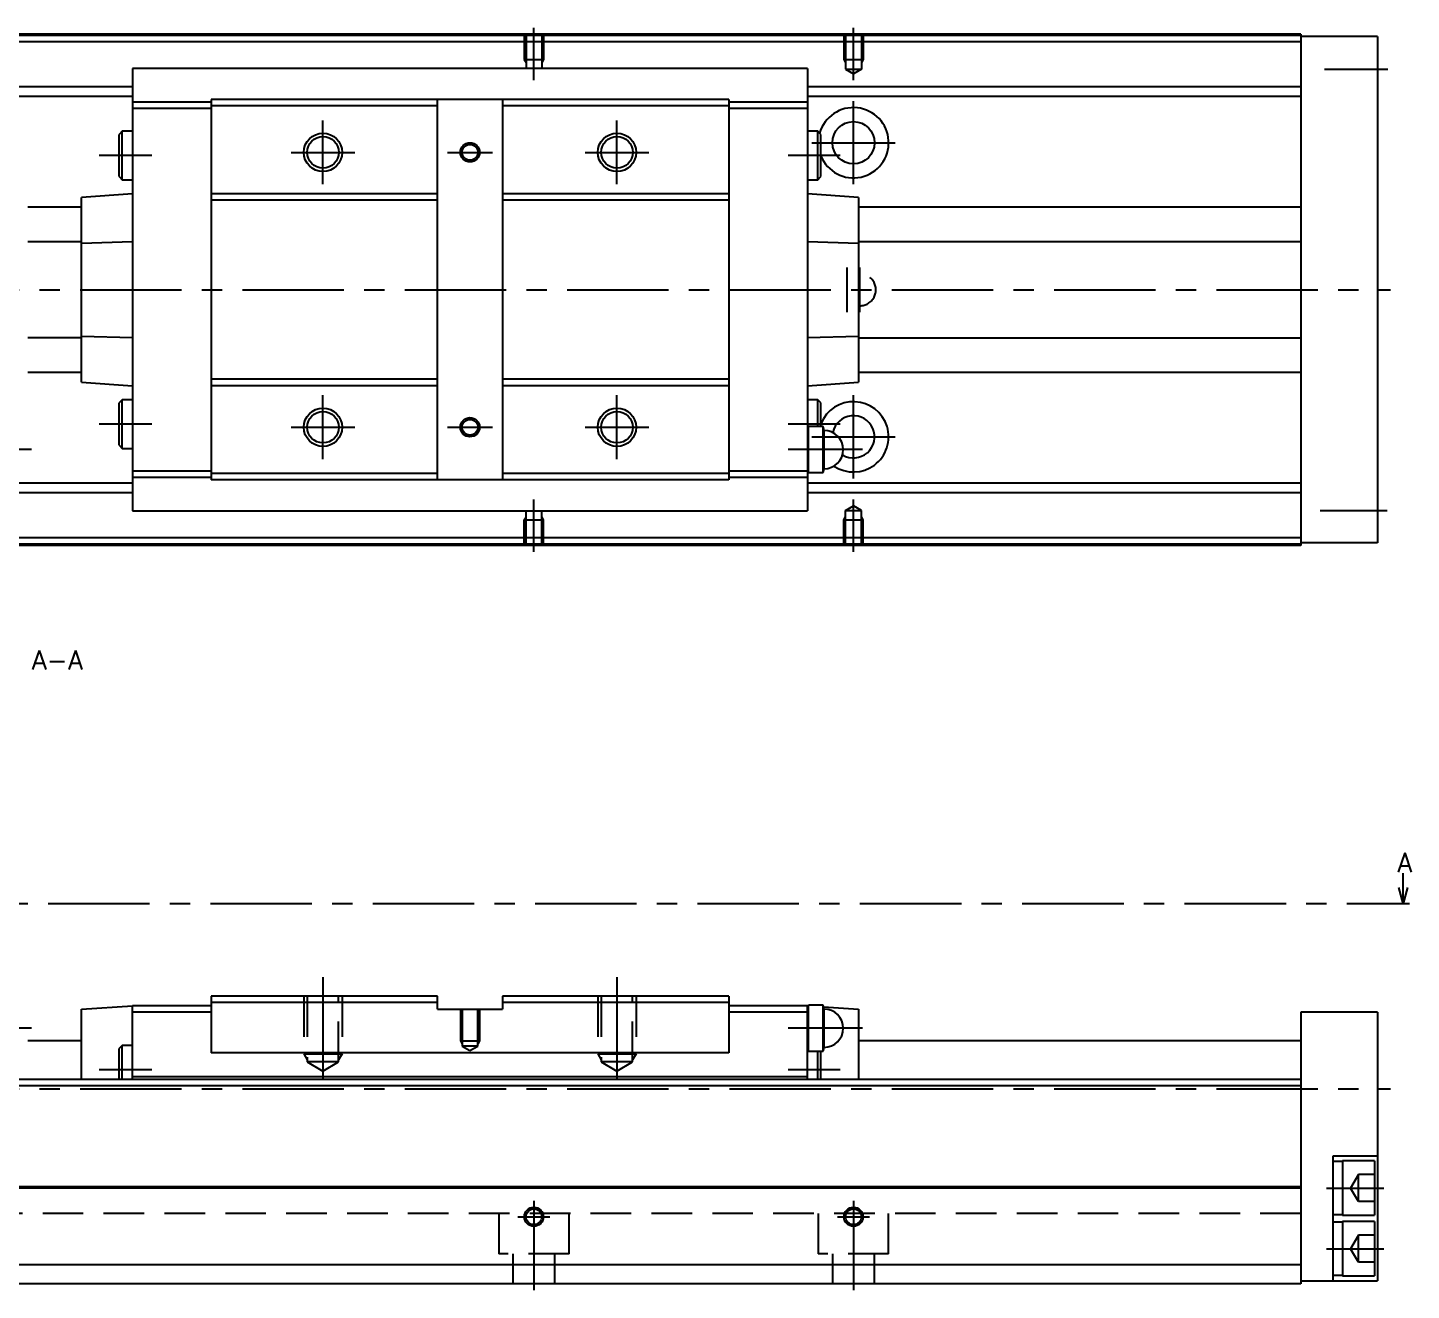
# Model space of a CAD drawing. Extents: x -2 to 786, y -8 to 353.
# Drawn here: x 569.5 to 785.9, y 9 to 206.5 of the extents above; entities that cross this region are included whole.
import ezdxf

# ---------------------------------------------------------------- set-up
doc = ezdxf.new("R2010")
doc.units = 0
doc.header["$LTSCALE"] = 0.5
doc.linetypes.add('CENTER', pattern=[50.8, 31.75, -6.35, 6.35, -6.35])
doc.linetypes.add('DASHED', pattern=[19.05, 12.7, -6.35])
for name, color, linetype in [('MSM_CENTER', 1, 'CENTER'), ('MSM_CONTINUOUS', 7, 'CONTINUOUS'), ('MSM_DASHED', 4, 'DASHED'), ('MSM_NARROW', 5, 'CONTINUOUS'), ('MSM_PART_NUMBER', 7, 'CONTINUOUS')]:
    doc.layers.add(name, color=color, linetype=linetype)
doc.styles.get("Standard").update_dxf_attribs({"font": 'txt.shx', "height": 3, "bigfont": 'bigfont.shx'})

msp = doc.modelspace()

# ---------------------------------------------------------------- linework, layer by layer
at = {"layer": 'MSM_CENTER'}
for p, q in [((648.67, 198.29), (648.67, 206.5)), ((698.67, 198.29), (698.67, 206.5)), ((772.34, 200), (782.29, 200)), ((698.67, 182), (698.67, 195)), ((615.67, 182), (615.67, 192)), ((661.67, 182), (661.67, 192)), ((692.17, 188.5), (705.17, 188.5)), ((588.87, 186.5), (580.66, 186.5)), ((610.67, 187), (620.67, 187)), ((635.17, 187), (642.17, 187)), ((656.67, 187), (666.67, 187)), ((696.57, 186.5), (688.47, 186.5)), ((697.67, 162), (697.67, 169)), ((699.67, 162), (699.67, 169)), ((323.67, 165.5), (782.67, 165.5)), ((615.67, 139), (615.67, 149)), ((661.67, 139), (661.67, 149)), ((698.67, 136), (698.67, 149)), ((588.87, 144.5), (580.66, 144.5)), ((610.67, 144), (620.67, 144)), ((635.17, 144), (642.17, 144)), ((656.67, 144), (666.67, 144)), ((696.57, 144.5), (688.47, 144.5)), ((692.17, 142.5), (705.17, 142.5)), ((570.07, 140.5), (558.47, 140.5)), ((700.07, 140.5), (688.47, 140.5)), ((648.67, 124.5), (648.67, 132.71)), ((698.67, 124.5), (698.67, 132.71)), ((771.67, 131), (782.17, 131)), ((318.67, 69.5), (785.67, 69.5)), ((615.67, 58), (615.67, 40.3)), ((661.67, 58), (661.67, 40.3)), ((570.07, 50), (558.47, 50)), ((700.07, 50), (688.47, 50)), ((588.87, 43.5), (580.66, 43.5)), ((696.57, 43.5), (688.47, 43.5)), ((323.67, 40.5), (782.67, 40.5)), ((772.67, 25), (781.67, 25)), ((648.67, 23), (648.67, 9)), ((698.67, 23), (698.67, 9)), ((646.17, 20.5), (651.17, 20.5)), ((696.17, 20.5), (701.17, 20.5)), ((772.67, 15.5), (781.67, 15.5))]:
    msp.add_line(p, q, dxfattribs=at)
at = {"layer": 'MSM_CONTINUOUS'}
for p, q in [((768.67, 205.5), (378.67, 205.5)), ((768.67, 205.3), (378.67, 205.3)), ((768.67, 204.3), (378.67, 204.3)), ((768.67, 205.5), (768.67, 125.5)), ((780.67, 205.1), (768.67, 205.1)), ((780.67, 205.1), (780.67, 125.9)), ((691.47, 200.1), (585.87, 200.1)), ((585.87, 200.1), (585.87, 130.9)), ((691.47, 200.1), (691.47, 130.9)), ((585.87, 197.25), (561.47, 197.25)), ((768.67, 197.25), (691.47, 197.25)), ((585.87, 195.75), (561.47, 195.75)), ((598.17, 194.85), (585.87, 194.85)), ((679.17, 195.25), (598.17, 195.25)), ((598.17, 195.25), (598.17, 135.75)), ((633.57, 135.75), (633.57, 195.25)), ((643.77, 195.25), (643.77, 135.75)), ((679.17, 195.25), (679.17, 135.75)), ((691.47, 194.85), (679.17, 194.85)), ((768.67, 195.75), (691.47, 195.75)), ((598.17, 193.85), (585.87, 193.85)), ((633.57, 194.25), (598.17, 194.25)), ((679.17, 194.25), (643.77, 194.25)), ((691.47, 193.85), (679.17, 193.85)), ((584.27, 190.3), (583.77, 189.8)), ((583.77, 183.2), (583.77, 189.8)), ((584.27, 182.7), (584.27, 190.3)), ((585.87, 190.3), (584.27, 190.3)), ((693.07, 190.3), (691.47, 190.3)), ((693.57, 189.8), (693.07, 190.3)), ((693.07, 182.7), (693.07, 190.3)), ((693.57, 183.2), (693.57, 189.8)), ((583.77, 183.2), (584.27, 182.7)), ((584.27, 182.7), (585.87, 182.7)), ((691.47, 182.7), (693.07, 182.7)), ((693.07, 182.7), (693.57, 183.2)), ((585.87, 180.5), (577.87, 179.94)), ((577.87, 151.06), (577.87, 179.94)), ((633.57, 180.5), (598.17, 180.5)), ((679.17, 180.5), (643.77, 180.5)), ((699.47, 179.94), (691.47, 180.5)), ((699.47, 179.94), (699.47, 151.06)), ((577.87, 178.43), (569.47, 178.43)), ((633.57, 179.5), (598.17, 179.5)), ((679.17, 179.5), (643.77, 179.5)), ((768.67, 178.43), (699.47, 178.43)), ((577.87, 173), (569.47, 173)), ((585.87, 172.98), (577.87, 172.73)), ((699.47, 172.73), (691.47, 172.98)), ((768.67, 173), (699.47, 173)), ((577.87, 158.27), (585.87, 158.02)), ((691.47, 158.02), (699.47, 158.27)), ((577.87, 158), (569.47, 158)), ((699.47, 158), (768.67, 158)), ((577.87, 152.57), (569.47, 152.57)), ((768.67, 152.57), (699.47, 152.57)), ((577.87, 151.06), (585.87, 150.5)), ((633.57, 151.5), (598.17, 151.5)), ((633.57, 150.5), (598.17, 150.5)), ((679.17, 151.5), (643.77, 151.5)), ((679.17, 150.5), (643.77, 150.5)), ((691.47, 150.5), (699.47, 151.06)), ((584.27, 148.3), (583.77, 147.8)), ((583.77, 141.2), (583.77, 147.8)), ((584.27, 140.7), (584.27, 148.3)), ((585.87, 148.3), (584.27, 148.3)), ((693.07, 148.3), (691.47, 148.3)), ((693.57, 147.8), (693.07, 148.3)), ((693.07, 144.1), (693.07, 148.3)), ((693.57, 144.1), (693.57, 147.8)), ((691.63, 144.1), (691.47, 143.5)), ((691.63, 136.9), (691.63, 144.1)), ((693.91, 144.1), (691.63, 144.1)), ((693.91, 136.9), (693.91, 144.1)), ((694.07, 143.5), (693.91, 144.1)), ((694.07, 137.5), (694.07, 143.5)), ((583.77, 141.2), (584.27, 140.7)), ((584.27, 140.7), (585.87, 140.7)), ((598.17, 137.15), (585.87, 137.15)), ((633.57, 136.75), (598.17, 136.75)), ((679.17, 136.75), (643.77, 136.75)), ((691.47, 137.15), (679.17, 137.15)), ((691.47, 137.5), (691.63, 136.9)), ((691.63, 136.9), (693.91, 136.9)), ((693.91, 136.9), (694.07, 137.5)), ((585.87, 135.25), (561.47, 135.25)), ((598.17, 136.15), (585.87, 136.15)), ((679.17, 135.75), (598.17, 135.75)), ((691.47, 136.15), (679.17, 136.15)), ((768.67, 135.25), (691.47, 135.25)), ((585.87, 133.75), (561.47, 133.75)), ((768.67, 133.75), (691.47, 133.75)), ((585.87, 130.9), (691.47, 130.9)), ((768.67, 126.7), (378.67, 126.7)), ((768.67, 125.7), (378.67, 125.7)), ((780.67, 125.9), (768.67, 125.9)), ((768.67, 125.5), (378.67, 125.5)), ((784.67, 69.5), (784.67, 74.23)), ((784.67, 69.5), (784, 72)), ((785.34, 72), (784.67, 69.5)), ((633.57, 55), (598.17, 55)), ((598.17, 55), (598.17, 46.15)), ((633.57, 53), (633.57, 55)), ((643.77, 55), (643.77, 53)), ((679.17, 55), (643.77, 55)), ((679.17, 55), (679.17, 46.15)), ((577.87, 53), (585.87, 53.5)), ((577.87, 42), (577.87, 53)), ((598.17, 53.5), (585.87, 53.5)), ((585.87, 42), (585.87, 53.5)), ((598.17, 52.5), (585.87, 52.5)), ((633.57, 54), (598.17, 54)), ((633.57, 53), (643.77, 53)), ((679.17, 54), (643.77, 54)), ((691.47, 53.5), (679.17, 53.5)), ((691.47, 52.5), (679.17, 52.5)), ((691.63, 53.6), (691.47, 53)), ((691.47, 53.5), (691.6, 53.49)), ((691.47, 42), (691.47, 53.5)), ((691.63, 46.4), (691.63, 53.6)), ((693.91, 53.6), (691.63, 53.6)), ((694.07, 53), (693.91, 53.6)), ((693.91, 46.4), (693.91, 53.6)), ((693.97, 53.34), (699.47, 53)), ((694.07, 47), (694.07, 53)), ((699.47, 53), (699.47, 42)), ((780.67, 52.5), (768.67, 52.5)), ((768.67, 52.5), (768.67, 10)), ((780.67, 52.5), (780.67, 10.5)), ((577.87, 48), (569.47, 48)), ((768.67, 48), (699.47, 48)), ((584.27, 47.3), (583.77, 46.8)), ((583.77, 42), (583.77, 46.8)), ((584.27, 42), (584.27, 47.3)), ((585.87, 47.3), (584.27, 47.3)), ((679.17, 46.15), (598.17, 46.15)), ((691.47, 47), (691.63, 46.4)), ((691.63, 46.4), (693.91, 46.4)), ((693.07, 42), (693.07, 46.4)), ((693.57, 42), (693.57, 46.4)), ((693.91, 46.4), (694.07, 47)), ((768.67, 42), (378.67, 42)), ((691.47, 42.4), (585.87, 42.4)), ((768.67, 41), (378.67, 41)), ((780.67, 30), (773.67, 30)), ((773.67, 30), (773.67, 10.5)), ((775.17, 29.15), (773.67, 29.15)), ((780.17, 29.25), (775.17, 29.25)), ((775.17, 29.25), (775.17, 20.75)), ((780.17, 29.25), (780.17, 20.75)), ((768.67, 25.2), (378.67, 25.2)), ((768.67, 25), (378.67, 25)), ((773.67, 20.85), (775.17, 20.85)), ((775.17, 19.65), (773.67, 19.65)), ((775.17, 20.75), (780.17, 20.75)), ((780.17, 19.75), (775.17, 19.75)), ((775.17, 19.75), (775.17, 11.25)), ((780.17, 19.75), (780.17, 11.25)), ((768.67, 13), (378.67, 13)), ((773.67, 11.35), (775.17, 11.35)), ((775.17, 11.25), (780.17, 11.25)), ((768.67, 10), (378.67, 10)), ((768.67, 10.5), (780.67, 10.5))]:
    msp.add_line(p, q, dxfattribs=at)
for centre, radius in [((698.67, 188.5), 3.3), ((615.67, 187), 2.46), ((661.67, 187), 2.46), ((638.67, 187), 1.23), ((615.67, 144), 2.46), ((638.67, 144), 1.23), ((661.67, 144), 2.46), ((648.67, 20.5), 1.23), ((698.67, 20.5), 1.23)]:
    msp.add_circle(centre, radius, dxfattribs=at)
for centre, radius, start, end in [((698.67, 188.5), 5.5, 201.9864, 164.2451), ((698.67, 142.5), 5.5, 236.2388, 158.0136), ((698.67, 142.5), 3.3, 238.7044, 168.2928), ((694.07, 140.5), 3, 270, 90), ((694.07, 50), 3, 270, 90)]:
    msp.add_arc(centre, radius, start, end, dxfattribs=at)
at = {"layer": 'MSM_DASHED'}
for p, q in [((647.17, 205.5), (647.17, 201.5)), ((647.44, 205.5), (647.44, 200.1)), ((649.9, 205.5), (649.9, 200.1)), ((650.17, 205.5), (650.17, 201.5)), ((697.17, 205.5), (697.17, 201.5)), ((697.44, 205.5), (697.44, 200)), ((699.9, 205.5), (699.9, 200)), ((700.17, 205.5), (700.17, 201.5)), ((647.17, 201.5), (650.17, 201.5)), ((647.17, 201.5), (647.44, 201.03)), ((650.17, 201.5), (649.9, 201.03)), ((697.17, 201.5), (700.17, 201.5)), ((697.17, 201.5), (697.44, 201.03)), ((700.17, 201.5), (699.9, 201.03)), ((697.44, 200), (699.9, 200)), ((697.44, 200), (698.67, 199.29)), ((699.9, 200), (698.67, 199.29)), ((647.17, 129.5), (647.44, 129.97)), ((647.44, 125.5), (647.44, 130.9)), ((649.9, 125.5), (649.9, 130.9)), ((650.17, 129.5), (649.9, 129.97)), ((697.17, 129.5), (697.44, 129.97)), ((697.44, 131), (698.67, 131.71)), ((697.44, 131), (699.9, 131)), ((697.44, 125.5), (697.44, 131)), ((699.9, 131), (698.67, 131.71)), ((699.9, 125.5), (699.9, 131)), ((700.17, 129.5), (699.9, 129.97)), ((647.17, 129.5), (650.17, 129.5)), ((647.17, 125.5), (647.17, 129.5)), ((650.17, 125.5), (650.17, 129.5)), ((697.17, 129.5), (700.17, 129.5)), ((697.17, 125.5), (697.17, 129.5)), ((700.17, 125.5), (700.17, 129.5)), ((612.67, 55), (612.67, 46)), ((613.21, 55), (613.21, 44.72)), ((618.12, 44.72), (618.12, 55)), ((618.67, 55), (618.67, 46)), ((658.67, 55), (658.67, 46)), ((659.21, 55), (659.21, 44.72)), ((664.12, 44.72), (664.12, 55)), ((664.67, 55), (664.67, 46)), ((637.17, 53), (637.17, 48)), ((637.44, 53), (637.44, 47.21)), ((639.9, 47.21), (639.9, 53)), ((640.17, 53), (640.17, 48)), ((637.17, 48), (640.17, 48)), ((637.17, 48), (637.44, 47.53)), ((640.17, 48), (639.9, 47.53)), ((612.67, 46), (613.21, 45.06)), ((612.67, 46), (618.67, 46)), ((618.67, 46), (618.12, 45.06)), ((637.44, 47.21), (638.67, 46.5)), ((639.9, 47.21), (637.44, 47.21)), ((638.67, 46.5), (639.9, 47.21)), ((658.67, 46), (664.67, 46)), ((658.67, 46), (659.21, 45.06)), ((664.67, 46), (664.12, 45.06)), ((618.12, 44.72), (613.21, 44.72)), ((613.21, 44.72), (615.67, 43.3)), ((615.67, 43.3), (618.12, 44.72)), ((659.21, 44.72), (661.67, 43.3)), ((664.12, 44.72), (659.21, 44.72)), ((661.67, 43.3), (664.12, 44.72)), ((777.67, 27.12), (776.44, 25)), ((780.17, 27.12), (777.67, 27.12)), ((777.67, 22.88), (777.67, 27.12)), ((768.67, 25.2), (378.67, 25.2)), ((768.67, 25), (378.67, 25)), ((777.67, 22.88), (776.44, 25)), ((777.67, 25), (780.17, 25)), ((780.17, 22.88), (777.67, 22.88)), ((768.67, 21), (378.67, 21)), ((643.17, 21), (643.17, 14.7)), ((654.17, 14.7), (654.17, 21)), ((693.17, 21), (693.17, 14.7)), ((704.17, 14.7), (704.17, 21)), ((777.67, 17.62), (776.44, 15.5)), ((780.17, 17.62), (777.67, 17.62)), ((777.67, 13.38), (777.67, 17.62)), ((777.67, 13.38), (776.44, 15.5)), ((777.67, 15.5), (780.17, 15.5)), ((654.17, 14.7), (643.17, 14.7)), ((645.37, 14.7), (645.37, 10)), ((651.97, 10), (651.97, 14.7)), ((704.17, 14.7), (693.17, 14.7)), ((695.37, 14.7), (695.37, 10)), ((701.97, 10), (701.97, 14.7)), ((780.17, 13.38), (777.67, 13.38))]:
    msp.add_line(p, q, dxfattribs=at)
msp.add_arc((699.67, 165.5), 2.5, 265.4114, 94.5886, dxfattribs=at)
at = {"layer": 'MSM_NARROW'}
for centre, radius in [((615.67, 187), 3), ((638.67, 187), 1.5), ((661.67, 187), 3), ((615.67, 144), 3), ((638.67, 144), 1.5), ((661.67, 144), 3), ((648.67, 20.5), 1.5), ((698.67, 20.5), 1.5)]:
    msp.add_circle(centre, radius, dxfattribs=at)

# ---------------------------------------------------------------- texts
at = {"layer": 'MSM_PART_NUMBER'}
for s, p in [('A-A', (570.11, 106.09)), ('A', (783.76, 74.41))]:
    msp.add_text(s, height=3, dxfattribs=at).set_placement(p)

doc.saveas('drawing.dxf')
